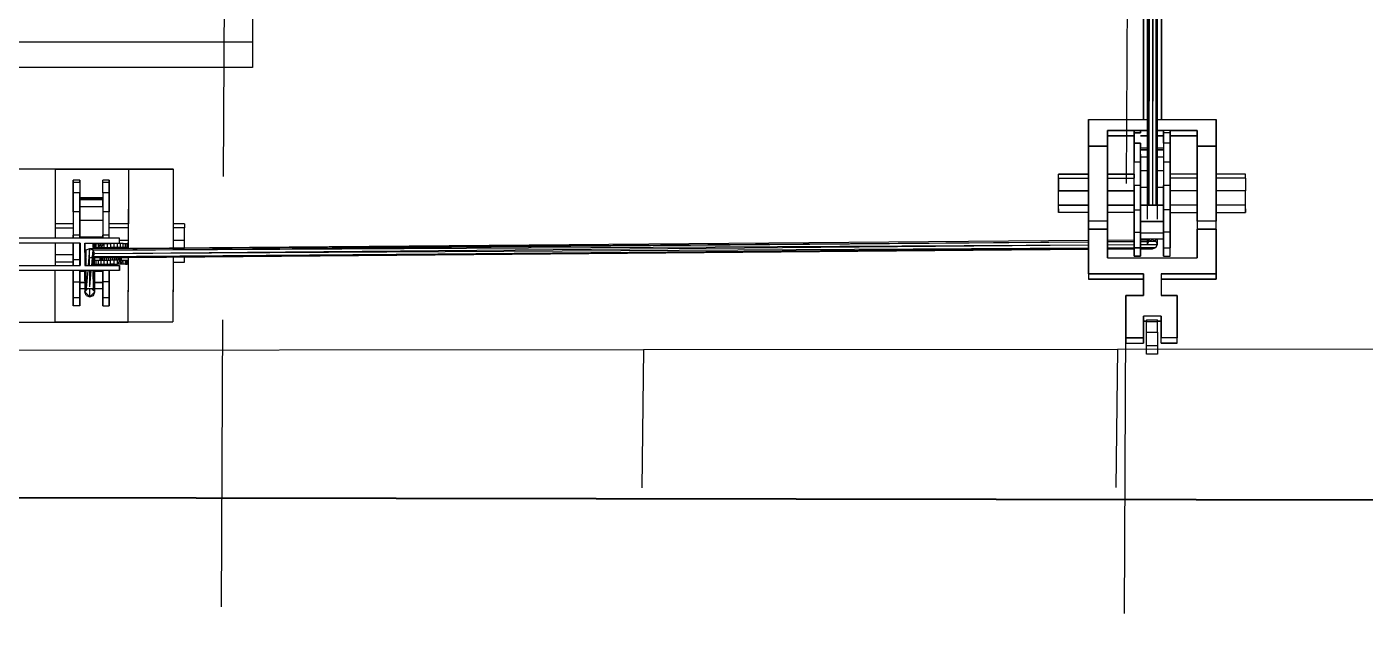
# Model space of a CAD drawing. Header units: millimetres. Extents: x -4997 to -4876, y -8737 to -8661.
# Drawn here: x -4954.626 to -4951.661, y -8708.992 to -8707.651 of the extents above; entities that cross this region are included whole.
import ezdxf

# ---------------------------------------------------------------- set-up
doc = ezdxf.new("R2010")
doc.units = ezdxf.units.MM
doc.header["$LTSCALE"] = 0.1
doc.linetypes.add('HIDDEN', pattern=[9.525, 6.35, -3.175])
for name, color, linetype in [('cobertura nova', 4, 'Continuous'), ('imagem', 7, 'Continuous'), ('layout cobertura', 251, 'Continuous'), ('visto', 9, 'Continuous')]:
    doc.layers.add(name, color=color, linetype=linetype)
doc.layers.add('coberturas', color=7, linetype='Continuous', lineweight=40)
picture_1 = doc.add_image_def('image1.jpg', size_in_pixel=(1920, 1080))

msp = doc.modelspace()

# ---------------------------------------------------------------- linework, layer by layer
at = {"layer": 'cobertura nova'}
for p, q in [((-4952.1526, -8707.8562), (-4952.1526, -8705.2878)), ((-4952.1525, -8705.2878), (-4952.1525, -8707.8562)), ((-4952.1442, -8705.2878), (-4952.1442, -8708.0773)), ((-4952.1418, -8705.2878), (-4952.1442, -8708.0773)), ((-4952.1409, -8708.0464), (-4952.1409, -8705.2878)), ((-4952.1353, -8705.2878), (-4952.1408, -8708.0464)), ((-4952.1329, -8705.2878), (-4952.1329, -8708.0464)), ((-4952.1273, -8705.2878), (-4952.1329, -8708.0464)), ((-4952.125, -8705.2878), (-4952.125, -8708.0464)), ((-4952.1226, -8705.2878), (-4952.125, -8708.0464)), ((-4952.1217, -8708.0773), (-4952.1217, -8705.2878)), ((-4952.113, -8705.2878), (-4952.1131, -8707.8562)), ((-4952.113, -8705.2878), (-4952.113, -8707.8562)), ((-4952.113, -8707.8562), (-4952.113, -8705.2878)), ((-4954.1262, -8707.6116), (-4954.1262, -8707.6841)), ((-4958.0462, -8707.6841), (-4954.2062, -8707.6841)), ((-4954.2062, -8707.6841), (-4954.1262, -8707.6841)), ((-4954.1262, -8707.6841), (-4954.1262, -8707.7411)), ((-4954.2062, -8707.7411), (-4958.0462, -8707.741)), ((-4954.1262, -8707.7411), (-4954.2062, -8707.7411)), ((-4952.2743, -8707.8809), (-4952.2743, -8707.8562)), ((-4952.2743, -8707.8562), (-4952.2324, -8707.8562)), ((-4952.2743, -8707.8567), (-4952.2743, -8707.8809)), ((-4952.2743, -8707.8927), (-4952.2743, -8707.8569)), ((-4952.2743, -8707.8569), (-4952.2743, -8707.8809)), ((-4952.2324, -8707.8562), (-4952.1526, -8707.8562)), ((-4952.1526, -8707.8562), (-4952.1442, -8707.8562)), ((-4952.1217, -8707.8562), (-4952.1131, -8707.8562)), ((-4952.1131, -8707.8562), (-4952.0333, -8707.8562)), ((-4952.0333, -8707.8562), (-4951.9914, -8707.8562)), ((-4951.9914, -8707.8562), (-4951.9914, -8707.8809)), ((-4951.9914, -8707.8927), (-4951.9914, -8707.8567)), ((-4952.2743, -8707.9331), (-4952.2743, -8707.8809)), ((-4952.2743, -8707.8809), (-4952.2743, -8707.9331)), ((-4952.2743, -8707.9448), (-4952.2743, -8707.8927)), ((-4952.2324, -8707.8809), (-4952.2324, -8707.9151)), ((-4952.1735, -8707.8809), (-4952.2324, -8707.8809)), ((-4952.2324, -8707.9151), (-4952.2324, -8707.8809)), ((-4952.2324, -8707.8927), (-4952.2324, -8707.8809)), ((-4952.2324, -8707.8809), (-4952.1735, -8707.8809)), ((-4952.2324, -8707.8927), (-4952.1735, -8707.8927)), ((-4952.1735, -8707.8927), (-4952.2324, -8707.8927)), ((-4952.1735, -8707.8994), (-4952.1735, -8707.8808)), ((-4952.1735, -8707.8808), (-4952.1735, -8707.886)), ((-4952.159, -8707.8808), (-4952.1735, -8707.8808)), ((-4952.1735, -8707.886), (-4952.1735, -8707.8808)), ((-4952.1735, -8707.8808), (-4952.159, -8707.8808)), ((-4952.1735, -8707.886), (-4952.1735, -8707.909)), ((-4952.159, -8707.886), (-4952.1735, -8707.886)), ((-4952.1735, -8707.909), (-4952.1735, -8707.886)), ((-4952.1735, -8707.886), (-4952.159, -8707.886)), ((-4952.1735, -8707.8994), (-4952.1735, -8707.9342)), ((-4952.1735, -8707.9342), (-4952.1735, -8707.8994)), ((-4952.159, -8707.886), (-4952.159, -8707.8808)), ((-4952.159, -8707.8808), (-4952.159, -8707.886)), ((-4952.1526, -8707.8809), (-4952.159, -8707.8809)), ((-4952.159, -8707.8809), (-4952.1526, -8707.8809)), ((-4952.159, -8707.886), (-4952.159, -8707.886)), ((-4952.159, -8707.886), (-4952.159, -8707.886)), ((-4952.159, -8707.8927), (-4952.1526, -8707.8927)), ((-4952.1526, -8707.8927), (-4952.159, -8707.8927)), ((-4952.1442, -8707.8809), (-4952.1526, -8707.8809)), ((-4952.1526, -8707.8809), (-4952.1442, -8707.8809)), ((-4952.1526, -8707.8927), (-4952.1442, -8707.8927)), ((-4952.1442, -8707.8927), (-4952.1526, -8707.8927)), ((-4952.1131, -8707.8809), (-4952.1217, -8707.8809)), ((-4952.1217, -8707.8809), (-4952.1131, -8707.8809)), ((-4952.1217, -8707.8927), (-4952.1131, -8707.8927)), ((-4952.1131, -8707.8927), (-4952.1217, -8707.8927)), ((-4952.1079, -8707.8809), (-4952.1131, -8707.8809)), ((-4952.1131, -8707.8809), (-4952.1079, -8707.8809)), ((-4952.1131, -8707.8927), (-4952.1079, -8707.8927)), ((-4952.1079, -8707.8927), (-4952.1131, -8707.8927)), ((-4952.1079, -8707.8808), (-4952.1079, -8707.886)), ((-4952.0935, -8707.8808), (-4952.1079, -8707.8808)), ((-4952.1079, -8707.886), (-4952.1079, -8707.8808)), ((-4952.1079, -8707.886), (-4952.1079, -8707.909)), ((-4952.0935, -8707.886), (-4952.1079, -8707.886)), ((-4952.1079, -8707.909), (-4952.1079, -8707.886)), ((-4952.1079, -8707.8994), (-4952.1079, -8707.933)), ((-4952.0935, -8707.8808), (-4952.0935, -8707.886)), ((-4952.0935, -8707.886), (-4952.0935, -8707.8808)), ((-4952.0333, -8707.8809), (-4952.0935, -8707.8809)), ((-4952.0935, -8707.8809), (-4952.0333, -8707.8809)), ((-4952.0935, -8707.886), (-4952.0935, -8707.909)), ((-4952.0935, -8707.909), (-4952.0935, -8707.886)), ((-4952.0935, -8707.8927), (-4952.0333, -8707.8927)), ((-4952.0333, -8707.8927), (-4952.0935, -8707.8927)), ((-4952.0333, -8707.9151), (-4952.0333, -8707.8809)), ((-4952.0333, -8707.8927), (-4952.0333, -8707.8809)), ((-4952.0333, -8707.8809), (-4952.0333, -8707.9331)), ((-4952.0333, -8707.9448), (-4952.0333, -8707.8927)), ((-4951.9914, -8707.8809), (-4951.9914, -8707.9151)), ((-4951.9914, -8707.9151), (-4951.9914, -8707.8809)), ((-4952.2324, -8707.9151), (-4952.2743, -8707.9151)), ((-4952.2743, -8707.9151), (-4952.2743, -8707.9331)), ((-4952.2743, -8707.9331), (-4952.2743, -8707.9151)), ((-4952.2743, -8707.9151), (-4952.2743, -8707.9595)), ((-4952.2743, -8707.9595), (-4952.2743, -8707.9151)), ((-4952.2743, -8707.9151), (-4952.2324, -8707.9151)), ((-4952.2324, -8707.9151), (-4952.2324, -8707.9151)), ((-4952.2324, -8707.9151), (-4952.2324, -8707.9595)), ((-4952.2324, -8707.9595), (-4952.2324, -8707.9151)), ((-4952.1735, -8707.909), (-4952.1735, -8707.951)), ((-4952.1735, -8707.951), (-4952.1735, -8707.909)), ((-4952.1735, -8707.909), (-4952.159, -8707.909)), ((-4952.159, -8707.909), (-4952.1735, -8707.909)), ((-4952.159, -8707.909), (-4952.159, -8707.9195)), ((-4952.159, -8707.951), (-4952.159, -8707.909)), ((-4952.1442, -8707.9195), (-4952.159, -8707.9195)), ((-4952.159, -8707.9233), (-4952.159, -8707.9195)), ((-4952.1442, -8707.9233), (-4952.159, -8707.9233)), ((-4952.159, -8707.9399), (-4952.159, -8707.9233)), ((-4952.159, -8707.9233), (-4952.1442, -8707.9233)), ((-4952.1079, -8707.9195), (-4952.1217, -8707.9195)), ((-4952.1079, -8707.9233), (-4952.1217, -8707.9233)), ((-4952.1217, -8707.9233), (-4952.1079, -8707.9233)), ((-4952.1079, -8707.909), (-4952.1079, -8707.951)), ((-4952.0935, -8707.909), (-4952.1079, -8707.909)), ((-4952.1079, -8707.9195), (-4952.1079, -8707.9233)), ((-4952.1079, -8707.9233), (-4952.1079, -8707.9399)), ((-4952.0935, -8707.909), (-4952.0935, -8707.951)), ((-4952.0935, -8707.9342), (-4952.0935, -8707.909)), ((-4952.0935, -8707.951), (-4952.0935, -8707.909)), ((-4952.0333, -8707.9331), (-4952.0333, -8707.9151)), ((-4952.0333, -8707.9151), (-4952.0333, -8707.9595)), ((-4952.0333, -8707.9595), (-4952.0333, -8707.9151)), ((-4952.0333, -8707.9151), (-4951.9914, -8707.9151)), ((-4951.9914, -8707.9151), (-4952.0333, -8707.9151)), ((-4952.0333, -8707.9151), (-4952.0333, -8707.9151)), ((-4951.9914, -8707.9151), (-4951.9914, -8707.9595)), ((-4951.9914, -8707.9595), (-4951.9914, -8707.9151)), ((-4951.9914, -8707.9151), (-4951.9914, -8707.9151)), ((-4952.2743, -8707.9331), (-4952.2743, -8707.9448)), ((-4952.2743, -8707.9331), (-4952.2743, -8707.9331)), ((-4952.2743, -8707.9448), (-4952.2743, -8707.9448)), ((-4952.2743, -8707.9448), (-4952.2743, -8707.9595)), ((-4952.2743, -8707.9616), (-4952.2743, -8707.9448)), ((-4952.2743, -8707.9595), (-4952.2743, -8708.0814)), ((-4952.2743, -8708.0814), (-4952.2743, -8707.9595)), ((-4952.2324, -8707.9595), (-4952.2324, -8708.0814)), ((-4952.2324, -8708.0814), (-4952.2324, -8707.9595)), ((-4952.1735, -8707.9342), (-4952.1735, -8707.9342)), ((-4952.1735, -8707.9342), (-4952.1735, -8707.951)), ((-4952.1735, -8707.951), (-4952.1735, -8707.9342)), ((-4952.1735, -8708.0023), (-4952.1735, -8707.951)), ((-4952.1735, -8707.951), (-4952.1735, -8707.951)), ((-4952.159, -8707.951), (-4952.1735, -8707.951)), ((-4952.159, -8707.933), (-4952.159, -8707.958)), ((-4952.159, -8707.9342), (-4952.159, -8707.9342)), ((-4952.159, -8707.9399), (-4952.159, -8707.9702)), ((-4952.1442, -8707.9399), (-4952.159, -8707.9399)), ((-4952.159, -8707.9702), (-4952.159, -8707.9399)), ((-4952.159, -8708.0023), (-4952.159, -8707.951)), ((-4952.159, -8707.951), (-4952.159, -8708.0023)), ((-4952.159, -8707.958), (-4952.159, -8707.958)), ((-4952.1079, -8707.9399), (-4952.1217, -8707.9399)), ((-4952.1079, -8707.9342), (-4952.1079, -8707.9342)), ((-4952.1079, -8707.9399), (-4952.1079, -8707.951)), ((-4952.1079, -8707.951), (-4952.1079, -8708.0023)), ((-4952.0935, -8707.951), (-4952.1079, -8707.951)), ((-4952.0935, -8707.9342), (-4952.0935, -8707.9342)), ((-4952.0935, -8707.9835), (-4952.0935, -8707.9342)), ((-4952.0935, -8707.951), (-4952.0935, -8708.0023)), ((-4952.0935, -8708.0023), (-4952.0935, -8707.951)), ((-4952.0333, -8707.9616), (-4952.0333, -8707.9448)), ((-4952.0333, -8707.9448), (-4952.0333, -8707.9595)), ((-4952.0333, -8707.9595), (-4952.0333, -8708.0814)), ((-4952.0333, -8708.0814), (-4952.0333, -8707.9595)), ((-4951.9914, -8707.9595), (-4951.9914, -8708.0814)), ((-4951.9914, -8708.0814), (-4951.9914, -8707.9595)), ((-4954.5621, -8707.9664), (-4954.6608, -8707.9666)), ((-4954.5626, -8708.1194), (-4954.5621, -8707.9664)), ((-4954.5621, -8707.9664), (-4954.4, -8707.9661)), ((-4954.4, -8707.9661), (-4954.5621, -8707.9664)), ((-4954.5621, -8707.9664), (-4954.4, -8707.9662)), ((-4954.4006, -8708.1422), (-4954.4, -8707.9662)), ((-4954.4004, -8708.0876), (-4954.4, -8707.9662)), ((-4954.4, -8707.9661), (-4954.3016, -8707.9659)), ((-4954.3016, -8707.9659), (-4954.4, -8707.9661)), ((-4954.4, -8707.9662), (-4954.3016, -8707.966)), ((-4954.3016, -8707.966), (-4954.3021, -8708.1414)), ((-4954.3016, -8707.966), (-4954.3019, -8708.0876)), ((-4952.2743, -8707.9777), (-4952.3405, -8707.9777)), ((-4952.3405, -8707.9863), (-4952.3405, -8707.9777)), ((-4952.3405, -8707.9777), (-4952.2743, -8707.9777)), ((-4952.3405, -8707.9863), (-4952.2743, -8707.9863)), ((-4952.3405, -8708.0146), (-4952.3405, -8707.9863)), ((-4952.3405, -8707.9863), (-4952.3405, -8708.0146)), ((-4952.2743, -8707.9777), (-4952.2743, -8707.9616)), ((-4952.2324, -8707.9777), (-4952.2324, -8707.9616)), ((-4952.1735, -8707.9777), (-4952.2324, -8707.9777)), ((-4952.2324, -8707.9777), (-4952.1735, -8707.9777)), ((-4952.2324, -8707.9863), (-4952.1735, -8707.9863)), ((-4952.1735, -8707.9863), (-4952.1735, -8707.9777)), ((-4952.1735, -8707.9777), (-4952.1735, -8707.9863)), ((-4952.159, -8707.9702), (-4952.159, -8708.0072)), ((-4952.1442, -8707.9702), (-4952.159, -8707.9702)), ((-4952.1079, -8707.9702), (-4952.1217, -8707.9702)), ((-4952.0333, -8707.9777), (-4952.0935, -8707.9777)), ((-4952.0935, -8707.9863), (-4952.0935, -8707.9777)), ((-4952.0333, -8707.9863), (-4952.0935, -8707.9863)), ((-4952.0935, -8708.0146), (-4952.0935, -8707.9863)), ((-4952.0333, -8707.9777), (-4952.0333, -8707.9616)), ((-4952.0333, -8707.9616), (-4952.0333, -8707.9777)), ((-4951.9914, -8707.9622), (-4951.9914, -8707.9616)), ((-4951.9268, -8707.9777), (-4951.9914, -8707.9777)), ((-4951.9268, -8707.9863), (-4951.9914, -8707.9863)), ((-4951.9268, -8707.9863), (-4951.9268, -8707.9777)), ((-4951.9268, -8707.9863), (-4951.9268, -8708.0146)), ((-4954.5233, -8708.0094), (-4954.5233, -8707.9908)), ((-4954.5233, -8707.9908), (-4954.5233, -8707.9959)), ((-4954.5089, -8707.9908), (-4954.5233, -8707.9908)), ((-4954.5233, -8707.9959), (-4954.5233, -8707.9908)), ((-4954.5233, -8707.9959), (-4954.5233, -8708.019)), ((-4954.5089, -8707.9959), (-4954.5233, -8707.9959)), ((-4954.5233, -8708.019), (-4954.5233, -8707.9959)), ((-4954.5233, -8708.0441), (-4954.5233, -8708.0094)), ((-4954.5233, -8708.0094), (-4954.5233, -8708.0441)), ((-4954.5233, -8708.019), (-4954.5233, -8708.061)), ((-4954.5089, -8708.019), (-4954.5233, -8708.019)), ((-4954.5233, -8708.061), (-4954.5233, -8708.019)), ((-4954.5089, -8707.9959), (-4954.5089, -8707.9908)), ((-4954.5089, -8707.9908), (-4954.5089, -8707.9959)), ((-4954.5089, -8707.9959), (-4954.5089, -8708.019)), ((-4954.5089, -8708.019), (-4954.5089, -8708.0295)), ((-4954.5089, -8708.061), (-4954.5089, -8708.019)), ((-4954.5089, -8708.019), (-4954.5089, -8708.061)), ((-4954.4433, -8707.9908), (-4954.4578, -8707.9908)), ((-4954.4578, -8707.9959), (-4954.4578, -8707.9908)), ((-4954.4433, -8707.9959), (-4954.4578, -8707.9959)), ((-4954.4578, -8708.019), (-4954.4578, -8707.9959)), ((-4954.4433, -8708.019), (-4954.4578, -8708.019)), ((-4954.4578, -8708.019), (-4954.4578, -8708.061)), ((-4954.4433, -8707.9959), (-4954.4433, -8707.9908)), ((-4954.4433, -8707.9908), (-4954.4433, -8707.9959)), ((-4954.4433, -8708.019), (-4954.4433, -8707.9959)), ((-4954.4433, -8707.9959), (-4954.4433, -8708.019)), ((-4954.4433, -8708.061), (-4954.4433, -8708.019)), ((-4954.4433, -8708.019), (-4954.4433, -8708.061)), ((-4952.2743, -8708.0146), (-4952.3405, -8708.0146)), ((-4952.3405, -8708.0462), (-4952.3405, -8708.0146)), ((-4952.3405, -8708.0146), (-4952.2743, -8708.0146)), ((-4952.1735, -8708.0146), (-4952.2324, -8708.0146)), ((-4952.2324, -8708.0146), (-4952.1735, -8708.0146)), ((-4952.1735, -8708.0565), (-4952.1735, -8708.0023)), ((-4952.159, -8708.0023), (-4952.1735, -8708.0023)), ((-4952.1735, -8708.0023), (-4952.1735, -8708.0023)), ((-4952.1735, -8708.0023), (-4952.1735, -8708.0565)), ((-4952.159, -8708.0565), (-4952.159, -8708.0023)), ((-4952.159, -8708.0023), (-4952.159, -8708.0565)), ((-4952.159, -8708.0072), (-4952.159, -8708.0464)), ((-4952.1442, -8708.0072), (-4952.159, -8708.0072)), ((-4952.1079, -8708.0072), (-4952.1217, -8708.0072)), ((-4952.1079, -8708.0023), (-4952.1079, -8708.0565)), ((-4952.0935, -8708.0023), (-4952.1079, -8708.0023)), ((-4952.1079, -8708.0565), (-4952.1079, -8708.0023)), ((-4952.0935, -8708.0146), (-4952.0935, -8708.0023)), ((-4952.0935, -8708.0565), (-4952.0935, -8708.0023)), ((-4952.0935, -8708.0023), (-4952.0935, -8708.0565)), ((-4952.0333, -8708.0146), (-4952.0935, -8708.0146)), ((-4952.0935, -8708.0462), (-4952.0935, -8708.0146)), ((-4951.9268, -8708.0146), (-4951.9914, -8708.0146)), ((-4951.9268, -8708.0462), (-4951.9268, -8708.0146)), ((-4954.5233, -8708.061), (-4954.5233, -8708.0441)), ((-4954.5233, -8708.0441), (-4954.5233, -8708.0441)), ((-4954.5233, -8708.0441), (-4954.5233, -8708.061)), ((-4954.5089, -8708.0295), (-4954.5089, -8708.0332)), ((-4954.4578, -8708.0295), (-4954.5089, -8708.0295)), ((-4954.5089, -8708.0295), (-4954.5089, -8708.0344)), ((-4954.5089, -8708.0332), (-4954.5089, -8708.0295)), ((-4954.5089, -8708.0295), (-4954.4578, -8708.0295)), ((-4954.5089, -8708.0425), (-4954.5089, -8708.0332)), ((-4954.5089, -8708.0332), (-4954.4578, -8708.0332)), ((-4954.4578, -8708.0332), (-4954.5089, -8708.0332)), ((-4954.4578, -8708.0332), (-4954.4578, -8708.0295)), ((-4954.4578, -8708.0499), (-4954.4578, -8708.0332)), ((-4952.3405, -8708.0624), (-4952.3405, -8708.0462)), ((-4952.3405, -8708.0462), (-4952.2743, -8708.0462)), ((-4952.2743, -8708.0462), (-4952.3405, -8708.0462)), ((-4952.2324, -8708.0462), (-4952.1735, -8708.0462)), ((-4952.1735, -8708.0462), (-4952.2324, -8708.0462)), ((-4952.159, -8708.0464), (-4952.159, -8708.082)), ((-4952.159, -8708.0464), (-4952.159, -8708.0464)), ((-4952.159, -8708.0464), (-4952.1442, -8708.0464)), ((-4952.1442, -8708.0464), (-4952.159, -8708.0464)), ((-4952.1442, -8708.0464), (-4952.1079, -8708.0464)), ((-4952.1079, -8708.0464), (-4952.1442, -8708.0464)), ((-4952.0935, -8708.0378), (-4952.0935, -8708.0378)), ((-4952.0333, -8708.0462), (-4952.0935, -8708.0462)), ((-4952.0935, -8708.0624), (-4952.0935, -8708.0462)), ((-4952.0935, -8708.089), (-4952.0935, -8708.0462)), ((-4951.9268, -8708.0462), (-4951.9914, -8708.0462)), ((-4951.9268, -8708.0624), (-4951.9268, -8708.0462)), ((-4954.5233, -8708.061), (-4954.5233, -8708.1122)), ((-4954.5233, -8708.061), (-4954.5233, -8708.061)), ((-4954.5089, -8708.061), (-4954.5233, -8708.061)), ((-4954.4578, -8708.0499), (-4954.5089, -8708.0499)), ((-4954.5089, -8708.061), (-4954.5089, -8708.1122)), ((-4954.5089, -8708.1122), (-4954.5089, -8708.061)), ((-4954.4578, -8708.061), (-4954.4578, -8708.1122)), ((-4954.4433, -8708.061), (-4954.4578, -8708.061)), ((-4954.4433, -8708.1122), (-4954.4433, -8708.061)), ((-4952.3405, -8708.0538), (-4952.3405, -8708.0624)), ((-4952.2743, -8708.0624), (-4952.3405, -8708.0624)), ((-4952.2743, -8708.128), (-4952.2743, -8708.0624)), ((-4952.1735, -8708.0624), (-4952.2324, -8708.0624)), ((-4952.2324, -8708.0993), (-4952.2324, -8708.0624)), ((-4952.1735, -8708.1059), (-4952.1735, -8708.0565)), ((-4952.1735, -8708.0565), (-4952.159, -8708.0565)), ((-4952.1735, -8708.0565), (-4952.1735, -8708.1059)), ((-4952.159, -8708.1059), (-4952.159, -8708.0565)), ((-4952.159, -8708.0565), (-4952.159, -8708.1059)), ((-4952.1079, -8708.0565), (-4952.1079, -8708.1059)), ((-4952.0935, -8708.0565), (-4952.1079, -8708.0565)), ((-4952.1079, -8708.1059), (-4952.1079, -8708.0565)), ((-4952.0935, -8708.1059), (-4952.0935, -8708.0565)), ((-4952.0935, -8708.0565), (-4952.0935, -8708.1059)), ((-4952.0935, -8708.0624), (-4952.0333, -8708.0624)), ((-4952.0333, -8708.0814), (-4952.0333, -8708.0624)), ((-4952.0333, -8708.0624), (-4952.0333, -8708.1111)), ((-4951.9914, -8708.0624), (-4951.9268, -8708.0624)), ((-4951.9268, -8708.0538), (-4951.9268, -8708.0624)), ((-4954.5233, -8708.0876), (-4954.5625, -8708.0876)), ((-4954.5625, -8708.0962), (-4954.5233, -8708.0962)), ((-4954.4578, -8708.0802), (-4954.5089, -8708.0802)), ((-4954.4004, -8708.0876), (-4954.4433, -8708.0876)), ((-4954.4433, -8708.0962), (-4954.4433, -8708.0876)), ((-4954.4005, -8708.0962), (-4954.4433, -8708.0962)), ((-4954.2767, -8708.0962), (-4954.302, -8708.0962)), ((-4954.2767, -8708.0876), (-4954.3019, -8708.0876)), ((-4954.2767, -8708.0876), (-4954.2767, -8708.0962)), ((-4954.2767, -8708.1246), (-4954.2767, -8708.0962)), ((-4952.2743, -8708.0814), (-4952.2743, -8708.0994)), ((-4952.2324, -8708.0814), (-4952.2743, -8708.0814)), ((-4952.2743, -8708.0993), (-4952.2743, -8708.0814)), ((-4952.2743, -8708.1628), (-4952.2743, -8708.0993)), ((-4952.2743, -8708.0993), (-4952.2324, -8708.0993)), ((-4952.2743, -8708.0994), (-4952.2743, -8708.1629)), ((-4952.2324, -8708.0994), (-4952.2743, -8708.0994)), ((-4952.2324, -8708.0814), (-4952.2324, -8708.0993)), ((-4952.2324, -8708.0993), (-4952.2324, -8708.1628)), ((-4952.2324, -8708.1629), (-4952.2324, -8708.0994)), ((-4952.2324, -8708.0994), (-4952.2324, -8708.1111)), ((-4952.1735, -8708.1406), (-4952.1735, -8708.1059)), ((-4952.1735, -8708.1059), (-4952.159, -8708.1059)), ((-4952.1735, -8708.1059), (-4952.1735, -8708.1406)), ((-4952.159, -8708.082), (-4952.159, -8708.1071)), ((-4952.159, -8708.082), (-4952.159, -8708.082)), ((-4952.159, -8708.082), (-4952.1079, -8708.082)), ((-4952.1079, -8708.082), (-4952.159, -8708.082)), ((-4952.159, -8708.1406), (-4952.159, -8708.1059)), ((-4952.159, -8708.1059), (-4952.159, -8708.1406)), ((-4952.159, -8708.1071), (-4952.1079, -8708.1071)), ((-4952.159, -8708.1071), (-4952.159, -8708.1205)), ((-4952.1442, -8708.082), (-4952.1442, -8708.082)), ((-4952.1415, -8708.082), (-4952.1415, -8708.082)), ((-4952.1409, -8708.082), (-4952.1409, -8708.082)), ((-4952.1348, -8708.082), (-4952.1348, -8708.082)), ((-4952.1329, -8708.082), (-4952.1329, -8708.082)), ((-4952.1267, -8708.082), (-4952.1267, -8708.082)), ((-4952.125, -8708.082), (-4952.125, -8708.082)), ((-4952.122, -8708.082), (-4952.122, -8708.082)), ((-4952.1217, -8708.082), (-4952.1217, -8708.082)), ((-4952.1079, -8708.082), (-4952.1079, -8708.082)), ((-4952.1079, -8708.1059), (-4952.1079, -8708.1406)), ((-4952.0935, -8708.1059), (-4952.1079, -8708.1059)), ((-4952.1079, -8708.1406), (-4952.1079, -8708.1059)), ((-4952.0935, -8708.1406), (-4952.0935, -8708.1059)), ((-4952.0935, -8708.1059), (-4952.0935, -8708.1406)), ((-4952.0333, -8708.0814), (-4952.0333, -8708.0993)), ((-4951.9914, -8708.0814), (-4952.0333, -8708.0814)), ((-4952.0333, -8708.1628), (-4952.0333, -8708.0993)), ((-4952.0333, -8708.0993), (-4951.9914, -8708.0993)), ((-4952.0333, -8708.0994), (-4952.0333, -8708.1629)), ((-4951.9914, -8708.0994), (-4952.0333, -8708.0994)), ((-4951.9914, -8708.0993), (-4951.9914, -8708.0814)), ((-4951.9914, -8708.0993), (-4951.9914, -8708.1628)), ((-4951.9914, -8708.1629), (-4951.9914, -8708.0994)), ((-4954.5076, -8708.1194), (-4954.8318, -8708.1194)), ((-4954.5076, -8708.1302), (-4954.8318, -8708.1302)), ((-4954.5628, -8708.1797), (-4954.5626, -8708.1302)), ((-4954.5233, -8708.1122), (-4954.5233, -8708.1122)), ((-4954.5233, -8708.1122), (-4954.5233, -8708.1194)), ((-4954.5089, -8708.1122), (-4954.5233, -8708.1122)), ((-4954.5233, -8708.1194), (-4954.5233, -8708.1122)), ((-4954.5233, -8708.1302), (-4954.5233, -8708.1665)), ((-4954.5233, -8708.1561), (-4954.5233, -8708.1302)), ((-4954.5233, -8708.1665), (-4954.5233, -8708.1302)), ((-4954.5089, -8708.1194), (-4954.5089, -8708.1122)), ((-4954.5089, -8708.1122), (-4954.5089, -8708.1194)), ((-4954.4578, -8708.1172), (-4954.5089, -8708.1172)), ((-4954.5089, -8708.1194), (-4954.5089, -8708.1172)), ((-4954.5089, -8708.1563), (-4954.5089, -8708.1302)), ((-4954.5089, -8708.1665), (-4954.5089, -8708.1302)), ((-4954.5089, -8708.1302), (-4954.5089, -8708.1665)), ((-4954.4973, -8708.1194), (-4954.5076, -8708.1194)), ((-4954.5076, -8708.1302), (-4954.5076, -8708.1797)), ((-4954.5076, -8708.1797), (-4954.5076, -8708.1302)), ((-4954.5076, -8708.1302), (-4954.5076, -8708.1797)), ((-4954.5076, -8708.1797), (-4954.5076, -8708.1302)), ((-4954.4207, -8708.1194), (-4954.4973, -8708.1194)), ((-4954.4207, -8708.1194), (-4954.4973, -8708.1194)), ((-4954.4973, -8708.151), (-4954.4973, -8708.1302)), ((-4954.4973, -8708.1302), (-4954.4207, -8708.1302)), ((-4954.4973, -8708.1302), (-4954.4973, -8708.1797)), ((-4952.2743, -8708.1244), (-4954.487, -8708.143)), ((-4954.487, -8708.143), (-4952.2743, -8708.1271)), ((-4954.4798, -8708.131), (-4954.4791, -8708.131)), ((-4954.4798, -8708.131), (-4954.4798, -8708.14)), ((-4954.4768, -8708.131), (-4954.4791, -8708.14)), ((-4954.4791, -8708.131), (-4954.4791, -8708.14)), ((-4954.4791, -8708.131), (-4954.4768, -8708.131)), ((-4954.479, -8708.1459), (-4952.2743, -8708.1273)), ((-4954.479, -8708.1459), (-4952.2743, -8708.1338)), ((-4954.4768, -8708.131), (-4954.4768, -8708.14)), ((-4954.4732, -8708.131), (-4954.4768, -8708.14)), ((-4954.4732, -8708.131), (-4954.4768, -8708.131)), ((-4954.4758, -8708.153), (-4952.2743, -8708.1342)), ((-4954.4732, -8708.131), (-4954.4732, -8708.14)), ((-4954.4732, -8708.131), (-4954.4683, -8708.131)), ((-4954.4623, -8708.131), (-4954.4683, -8708.14)), ((-4954.4683, -8708.131), (-4954.4683, -8708.14)), ((-4954.4683, -8708.131), (-4954.4623, -8708.131)), ((-4954.4623, -8708.131), (-4954.4623, -8708.14)), ((-4954.4555, -8708.131), (-4954.4623, -8708.14)), ((-4954.4623, -8708.131), (-4954.4555, -8708.131)), ((-4954.4578, -8708.1122), (-4954.4578, -8708.1194)), ((-4954.4433, -8708.1122), (-4954.4578, -8708.1122)), ((-4954.4578, -8708.1194), (-4954.4578, -8708.1122)), ((-4954.4578, -8708.1172), (-4954.4578, -8708.1194)), ((-4954.4578, -8708.1302), (-4954.4578, -8708.131)), ((-4954.4578, -8708.131), (-4954.4578, -8708.1302)), ((-4954.4578, -8708.1302), (-4954.4578, -8708.131)), ((-4954.4555, -8708.131), (-4954.4555, -8708.14)), ((-4954.4555, -8708.131), (-4954.4481, -8708.131)), ((-4954.4481, -8708.131), (-4954.4404, -8708.131)), ((-4954.4481, -8708.131), (-4954.4481, -8708.14)), ((-4954.4433, -8708.1194), (-4954.4433, -8708.1122)), ((-4954.4433, -8708.131), (-4954.4433, -8708.1302)), ((-4954.4327, -8708.131), (-4954.4404, -8708.131)), ((-4954.4404, -8708.131), (-4954.4404, -8708.14)), ((-4954.4253, -8708.131), (-4954.4327, -8708.131)), ((-4954.4327, -8708.14), (-4954.4327, -8708.131)), ((-4954.4185, -8708.131), (-4954.4253, -8708.131)), ((-4954.4253, -8708.14), (-4954.4253, -8708.131)), ((-4954.4207, -8708.1302), (-4954.4207, -8708.1194)), ((-4954.4207, -8708.1302), (-4954.4207, -8708.1194)), ((-4954.4006, -8708.1246), (-4954.4207, -8708.1246)), ((-4954.4125, -8708.131), (-4954.4185, -8708.131)), ((-4954.4185, -8708.14), (-4954.4185, -8708.131)), ((-4954.4125, -8708.131), (-4954.4076, -8708.131)), ((-4954.4125, -8708.14), (-4954.4125, -8708.131)), ((-4954.4076, -8708.131), (-4954.404, -8708.131)), ((-4954.4076, -8708.14), (-4954.4076, -8708.131)), ((-4954.4017, -8708.131), (-4954.404, -8708.131)), ((-4954.404, -8708.14), (-4954.404, -8708.131)), ((-4954.401, -8708.131), (-4954.4017, -8708.131)), ((-4954.4017, -8708.14), (-4954.4017, -8708.131)), ((-4954.401, -8708.14), (-4954.401, -8708.131)), ((-4954.2767, -8708.1246), (-4954.302, -8708.1246)), ((-4954.2767, -8708.1412), (-4954.2767, -8708.1246)), ((-4952.2743, -8708.1628), (-4952.2743, -8708.1112)), ((-4952.2743, -8708.1112), (-4952.2743, -8708.128)), ((-4952.2324, -8708.1628), (-4952.2324, -8708.1111)), ((-4952.2324, -8708.1112), (-4952.2324, -8708.1628)), ((-4952.2324, -8708.1113), (-4952.2324, -8708.124)), ((-4952.1735, -8708.1235), (-4952.2324, -8708.124)), ((-4952.2324, -8708.1268), (-4952.1735, -8708.1264)), ((-4952.2324, -8708.1269), (-4952.1735, -8708.1265)), ((-4952.2324, -8708.1335), (-4952.1735, -8708.1332)), ((-4952.2324, -8708.1339), (-4952.1735, -8708.1334)), ((-4952.159, -8708.1205), (-4952.1079, -8708.1205)), ((-4952.159, -8708.1205), (-4952.159, -8708.1234)), ((-4952.1442, -8708.1233), (-4952.159, -8708.1234)), ((-4952.159, -8708.1263), (-4952.1442, -8708.1262)), ((-4952.159, -8708.1263), (-4952.1442, -8708.1262)), ((-4952.159, -8708.1332), (-4952.1217, -8708.1329)), ((-4952.159, -8708.1331), (-4952.1217, -8708.1329)), ((-4952.1442, -8708.1205), (-4952.1442, -8708.1329)), ((-4952.1435, -8708.1205), (-4952.1442, -8708.1329)), ((-4952.1409, -8708.126), (-4952.1442, -8708.1329)), ((-4952.141, -8708.1262), (-4952.125, -8708.126)), ((-4952.1409, -8708.126), (-4952.1409, -8708.1205)), ((-4952.1401, -8708.1205), (-4952.1409, -8708.126)), ((-4952.1329, -8708.1232), (-4952.1409, -8708.126)), ((-4952.1409, -8708.1262), (-4952.125, -8708.126)), ((-4952.1329, -8708.1205), (-4952.1329, -8708.1232)), ((-4952.1325, -8708.1205), (-4952.1329, -8708.1232)), ((-4952.125, -8708.126), (-4952.1329, -8708.1232)), ((-4952.125, -8708.126), (-4952.1246, -8708.1205)), ((-4952.125, -8708.126), (-4952.125, -8708.1205)), ((-4952.1217, -8708.1329), (-4952.125, -8708.126)), ((-4952.125, -8708.1398), (-4952.1217, -8708.1329)), ((-4952.1217, -8708.1329), (-4952.1217, -8708.1205)), ((-4952.0333, -8708.1111), (-4952.0333, -8708.1111)), ((-4952.0333, -8708.1111), (-4952.0333, -8708.1626)), ((-4952.0333, -8708.1112), (-4952.0333, -8708.1112)), ((-4954.5233, -8708.1561), (-4954.5627, -8708.1561)), ((-4954.5233, -8708.1665), (-4954.5233, -8708.1797)), ((-4954.5233, -8708.1797), (-4954.5233, -8708.1665)), ((-4954.5233, -8708.1665), (-4954.5089, -8708.1665)), ((-4954.5076, -8708.1563), (-4954.5089, -8708.1563)), ((-4954.5089, -8708.1563), (-4954.5076, -8708.1563)), ((-4954.5089, -8708.1797), (-4954.5089, -8708.1665)), ((-4954.5089, -8708.1665), (-4954.5089, -8708.1797)), ((-4954.495, -8708.1459), (-4954.4973, -8708.151)), ((-4954.495, -8708.1459), (-4954.496, -8708.1797)), ((-4954.487, -8708.143), (-4954.495, -8708.1459)), ((-4954.4948, -8708.1797), (-4954.495, -8708.1459)), ((-4954.487, -8708.143), (-4954.4902, -8708.1797)), ((-4954.479, -8708.1459), (-4954.487, -8708.143)), ((-4954.4869, -8708.1629), (-4954.487, -8708.143)), ((-4954.487, -8708.163), (-4952.2743, -8708.1438)), ((-4954.487, -8708.163), (-4954.479, -8708.1601)), ((-4954.4868, -8708.1797), (-4954.4869, -8708.163)), ((-4954.4822, -8708.1797), (-4954.4806, -8708.1629)), ((-4954.4804, -8708.1606), (-4954.479, -8708.1459)), ((-4954.4798, -8708.14), (-4954.4791, -8708.14)), ((-4954.4798, -8708.1679), (-4954.4791, -8708.1679)), ((-4954.4798, -8708.1679), (-4954.4798, -8708.177)), ((-4954.4791, -8708.14), (-4954.4768, -8708.14)), ((-4954.4791, -8708.1679), (-4954.4768, -8708.1679)), ((-4954.4791, -8708.1679), (-4954.4791, -8708.177)), ((-4954.479, -8708.1601), (-4952.2743, -8708.1411)), ((-4952.2743, -8708.1437), (-4954.479, -8708.1601)), ((-4954.4758, -8708.153), (-4954.479, -8708.1459)), ((-4954.479, -8708.1599), (-4954.479, -8708.1459)), ((-4954.479, -8708.1601), (-4954.4758, -8708.153)), ((-4954.4789, -8708.1679), (-4954.479, -8708.1629)), ((-4954.4768, -8708.14), (-4954.4732, -8708.14)), ((-4954.4768, -8708.1679), (-4954.4732, -8708.1679)), ((-4954.4768, -8708.1679), (-4954.4768, -8708.177)), ((-4954.4763, -8708.1679), (-4954.4761, -8708.1629)), ((-4954.4758, -8708.153), (-4952.2743, -8708.1406)), ((-4954.4757, -8708.1679), (-4954.4757, -8708.1629)), ((-4954.4732, -8708.14), (-4954.4683, -8708.14)), ((-4954.4732, -8708.1679), (-4954.4683, -8708.1679)), ((-4954.4732, -8708.1679), (-4954.4732, -8708.177)), ((-4954.4683, -8708.14), (-4954.4644, -8708.14)), ((-4954.4683, -8708.1679), (-4954.4644, -8708.1679)), ((-4954.4683, -8708.1679), (-4954.4683, -8708.177)), ((-4954.4644, -8708.14), (-4954.4639, -8708.14)), ((-4954.4644, -8708.14), (-4954.4644, -8708.1428)), ((-4954.4644, -8708.1628), (-4954.4644, -8708.1679)), ((-4954.4644, -8708.1679), (-4954.4639, -8708.1679)), ((-4954.4639, -8708.14), (-4954.4626, -8708.14)), ((-4954.4639, -8708.14), (-4954.4639, -8708.1428)), ((-4954.4639, -8708.1628), (-4954.4639, -8708.1679)), ((-4954.4639, -8708.1679), (-4954.4626, -8708.1679)), ((-4954.4626, -8708.14), (-4954.4603, -8708.14)), ((-4954.4626, -8708.14), (-4954.4626, -8708.1428)), ((-4954.4626, -8708.1628), (-4954.4626, -8708.1679)), ((-4954.4626, -8708.1679), (-4954.4603, -8708.1679)), ((-4954.4623, -8708.1679), (-4954.4623, -8708.177)), ((-4954.4603, -8708.14), (-4954.4574, -8708.14)), ((-4954.4603, -8708.14), (-4954.4603, -8708.1427)), ((-4954.4603, -8708.1628), (-4954.4603, -8708.1679)), ((-4954.4603, -8708.1679), (-4954.4574, -8708.1679)), ((-4954.4574, -8708.14), (-4954.4537, -8708.14)), ((-4954.4574, -8708.14), (-4954.4574, -8708.1427)), ((-4954.4574, -8708.1627), (-4954.4574, -8708.1679)), ((-4954.4574, -8708.1679), (-4954.4537, -8708.1679)), ((-4954.4555, -8708.1679), (-4954.4555, -8708.177)), ((-4954.4537, -8708.14), (-4954.4496, -8708.14)), ((-4954.4537, -8708.14), (-4954.4537, -8708.1427)), ((-4954.4537, -8708.1627), (-4954.4537, -8708.1679)), ((-4954.4537, -8708.1679), (-4954.4496, -8708.1679)), ((-4954.4496, -8708.14), (-4954.4451, -8708.14)), ((-4954.4496, -8708.14), (-4954.4496, -8708.1426)), ((-4954.4496, -8708.1627), (-4954.4496, -8708.1679)), ((-4954.4496, -8708.1679), (-4954.4451, -8708.1679)), ((-4954.4481, -8708.1679), (-4954.4481, -8708.177)), ((-4954.4451, -8708.14), (-4954.4404, -8708.14)), ((-4954.4451, -8708.14), (-4954.4451, -8708.1426)), ((-4954.4451, -8708.1626), (-4954.4451, -8708.1679)), ((-4954.4451, -8708.1679), (-4954.4404, -8708.1679)), ((-4954.4357, -8708.14), (-4954.4404, -8708.14)), ((-4954.4404, -8708.14), (-4954.4404, -8708.1426)), ((-4954.4404, -8708.1626), (-4954.4404, -8708.1679)), ((-4954.4357, -8708.1679), (-4954.4404, -8708.1679)), ((-4954.4404, -8708.177), (-4954.4404, -8708.1679)), ((-4954.4312, -8708.14), (-4954.4357, -8708.14)), ((-4954.4357, -8708.1425), (-4954.4357, -8708.14)), ((-4954.4357, -8708.1679), (-4954.4357, -8708.1625)), ((-4954.4312, -8708.1679), (-4954.4357, -8708.1679)), ((-4954.4327, -8708.177), (-4954.4327, -8708.1679)), ((-4954.4271, -8708.14), (-4954.4312, -8708.14)), ((-4954.4312, -8708.1425), (-4954.4312, -8708.14)), ((-4954.4312, -8708.1679), (-4954.4312, -8708.1625)), ((-4954.4271, -8708.1679), (-4954.4312, -8708.1679)), ((-4954.4234, -8708.14), (-4954.4271, -8708.14)), ((-4954.4271, -8708.1425), (-4954.4271, -8708.14)), ((-4954.4271, -8708.1679), (-4954.4271, -8708.1625)), ((-4954.4234, -8708.1679), (-4954.4271, -8708.1679)), ((-4954.4253, -8708.177), (-4954.4185, -8708.1679)), ((-4954.4253, -8708.177), (-4954.4253, -8708.1679)), ((-4954.4205, -8708.14), (-4954.4234, -8708.14)), ((-4954.4234, -8708.1424), (-4954.4234, -8708.14)), ((-4954.4234, -8708.1679), (-4954.4234, -8708.1624)), ((-4954.4205, -8708.1679), (-4954.4234, -8708.1679)), ((-4954.4182, -8708.14), (-4954.4205, -8708.14)), ((-4954.4205, -8708.1424), (-4954.4205, -8708.14)), ((-4954.4205, -8708.1679), (-4954.4205, -8708.1624)), ((-4954.4182, -8708.1679), (-4954.4205, -8708.1679)), ((-4954.4185, -8708.177), (-4954.4125, -8708.1679)), ((-4954.4185, -8708.177), (-4954.4185, -8708.1679)), ((-4954.4169, -8708.14), (-4954.4182, -8708.14)), ((-4954.4182, -8708.1424), (-4954.4182, -8708.14)), ((-4954.4182, -8708.1679), (-4954.4182, -8708.1624)), ((-4954.4169, -8708.1679), (-4954.4182, -8708.1679)), ((-4954.4164, -8708.14), (-4954.4169, -8708.14)), ((-4954.4169, -8708.1424), (-4954.4169, -8708.14)), ((-4954.4169, -8708.1679), (-4954.4169, -8708.1624)), ((-4954.4169, -8708.1679), (-4954.4164, -8708.1679)), ((-4954.4125, -8708.14), (-4954.4164, -8708.14)), ((-4954.4164, -8708.1424), (-4954.4164, -8708.14)), ((-4954.4164, -8708.1679), (-4954.4164, -8708.1624)), ((-4954.4164, -8708.1679), (-4954.4125, -8708.1679)), ((-4954.4076, -8708.14), (-4954.4125, -8708.14)), ((-4954.4125, -8708.177), (-4954.4125, -8708.1679)), ((-4954.4125, -8708.1679), (-4954.4076, -8708.1679)), ((-4954.404, -8708.14), (-4954.4076, -8708.14)), ((-4954.4076, -8708.177), (-4954.404, -8708.1679)), ((-4954.4076, -8708.177), (-4954.4076, -8708.1679)), ((-4954.4076, -8708.1679), (-4954.404, -8708.1679)), ((-4954.4017, -8708.14), (-4954.404, -8708.14)), ((-4954.404, -8708.177), (-4954.404, -8708.1679)), ((-4954.404, -8708.1679), (-4954.4017, -8708.1679)), ((-4954.401, -8708.14), (-4954.4017, -8708.14)), ((-4954.4017, -8708.1679), (-4954.401, -8708.1679)), ((-4954.4017, -8708.177), (-4954.4017, -8708.1679)), ((-4954.4012, -8708.3049), (-4954.4007, -8708.1622)), ((-4954.401, -8708.177), (-4954.401, -8708.1679)), ((-4954.3021, -8708.1614), (-4954.3025, -8708.3047)), ((-4954.2767, -8708.1723), (-4954.2767, -8708.1612)), ((-4954.2767, -8708.1723), (-4954.2767, -8708.1638)), ((-4952.2743, -8708.1983), (-4952.2743, -8708.1628)), ((-4952.2743, -8708.1629), (-4952.2743, -8708.1984)), ((-4952.2324, -8708.1404), (-4952.1735, -8708.14)), ((-4952.2324, -8708.1407), (-4952.1735, -8708.1402)), ((-4952.1735, -8708.1429), (-4952.2324, -8708.1434)), ((-4952.2324, -8708.1435), (-4952.1735, -8708.143)), ((-4952.2324, -8708.1628), (-4952.1526, -8708.1628)), ((-4952.1735, -8708.1593), (-4952.1735, -8708.1406)), ((-4952.1735, -8708.1406), (-4952.1735, -8708.1406)), ((-4952.1735, -8708.1406), (-4952.159, -8708.1406)), ((-4952.159, -8708.1406), (-4952.1735, -8708.1406)), ((-4952.1735, -8708.1406), (-4952.1735, -8708.1593)), ((-4952.1735, -8708.143), (-4952.1735, -8708.1541)), ((-4952.1735, -8708.1541), (-4952.1735, -8708.1593)), ((-4952.159, -8708.1593), (-4952.1735, -8708.1593)), ((-4952.1735, -8708.1593), (-4952.1735, -8708.1593)), ((-4952.1735, -8708.1593), (-4952.159, -8708.1593)), ((-4952.159, -8708.1401), (-4952.125, -8708.1398)), ((-4952.159, -8708.14), (-4952.125, -8708.1398)), ((-4952.159, -8708.1593), (-4952.159, -8708.1406)), ((-4952.159, -8708.1406), (-4952.159, -8708.1593)), ((-4952.1329, -8708.1426), (-4952.159, -8708.1428)), ((-4952.159, -8708.1428), (-4952.1329, -8708.1426)), ((-4952.159, -8708.1428), (-4952.159, -8708.1541)), ((-4952.159, -8708.1541), (-4952.159, -8708.1593)), ((-4952.1526, -8708.1628), (-4952.1131, -8708.1628)), ((-4952.1329, -8708.1426), (-4952.125, -8708.1398)), ((-4952.1131, -8708.1628), (-4952.0333, -8708.1628)), ((-4952.1079, -8708.1406), (-4952.1079, -8708.1593)), ((-4952.1079, -8708.1593), (-4952.1079, -8708.1406)), ((-4952.1079, -8708.1406), (-4952.0935, -8708.1406)), ((-4952.1079, -8708.1593), (-4952.0935, -8708.1593)), ((-4952.0935, -8708.1406), (-4952.0935, -8708.1406)), ((-4952.0935, -8708.1593), (-4952.0935, -8708.1406)), ((-4952.0935, -8708.1593), (-4952.0935, -8708.1593)), ((-4952.0935, -8708.1593), (-4952.0935, -8708.1593)), ((-4951.9914, -8708.1628), (-4951.9914, -8708.1983)), ((-4951.9914, -8708.1984), (-4951.9914, -8708.1629)), ((-4954.8318, -8708.1797), (-4954.5076, -8708.1797)), ((-4954.5076, -8708.1905), (-4954.8318, -8708.1905)), ((-4954.5633, -8708.3051), (-4954.5629, -8708.1905)), ((-4954.5233, -8708.1723), (-4954.5628, -8708.1723)), ((-4954.5233, -8708.1723), (-4954.5233, -8708.1797)), ((-4954.5233, -8708.1905), (-4954.5233, -8708.2159)), ((-4954.5233, -8708.1905), (-4954.5233, -8708.199)), ((-4954.5233, -8708.2159), (-4954.5233, -8708.1905)), ((-4954.5089, -8708.2159), (-4954.5089, -8708.1905)), ((-4954.5089, -8708.1905), (-4954.5089, -8708.2159)), ((-4954.5089, -8708.192), (-4954.498, -8708.192)), ((-4954.4973, -8708.1905), (-4954.5076, -8708.1905)), ((-4954.498, -8708.1905), (-4954.4978, -8708.2378)), ((-4954.4963, -8708.1905), (-4954.4978, -8708.2378)), ((-4954.4973, -8708.1797), (-4954.4207, -8708.1797)), ((-4954.4207, -8708.1905), (-4954.4973, -8708.1905)), ((-4954.4945, -8708.2298), (-4954.4947, -8708.1905)), ((-4954.4911, -8708.1905), (-4954.4945, -8708.2298)), ((-4954.4865, -8708.2265), (-4954.4867, -8708.1905)), ((-4954.4865, -8708.2265), (-4954.4832, -8708.1905)), ((-4954.4798, -8708.177), (-4954.4791, -8708.177)), ((-4954.4791, -8708.177), (-4954.4768, -8708.177)), ((-4954.4789, -8708.1797), (-4954.4789, -8708.177)), ((-4954.4786, -8708.2298), (-4954.4788, -8708.1905)), ((-4954.4786, -8708.2298), (-4954.4771, -8708.1905)), ((-4954.4768, -8708.177), (-4954.4732, -8708.177)), ((-4954.4767, -8708.1797), (-4954.4766, -8708.177)), ((-4954.4756, -8708.1797), (-4954.4756, -8708.177)), ((-4954.4753, -8708.2378), (-4954.4755, -8708.1905)), ((-4954.4755, -8708.192), (-4954.4578, -8708.192)), ((-4954.4732, -8708.177), (-4954.4683, -8708.177)), ((-4954.4683, -8708.177), (-4954.4623, -8708.177)), ((-4954.4623, -8708.177), (-4954.4555, -8708.177)), ((-4954.4578, -8708.177), (-4954.4578, -8708.1797)), ((-4954.4578, -8708.1797), (-4954.4578, -8708.177)), ((-4954.4578, -8708.1905), (-4954.4578, -8708.2159)), ((-4954.4578, -8708.2159), (-4954.4578, -8708.1905)), ((-4954.4555, -8708.177), (-4954.4481, -8708.177)), ((-4954.4481, -8708.177), (-4954.4327, -8708.177)), ((-4954.4481, -8708.177), (-4954.4404, -8708.177)), ((-4954.4433, -8708.1797), (-4954.4433, -8708.177)), ((-4954.4433, -8708.177), (-4954.4433, -8708.1797)), ((-4954.4433, -8708.177), (-4954.4433, -8708.1797)), ((-4954.4433, -8708.2159), (-4954.4433, -8708.1905)), ((-4954.4433, -8708.1905), (-4954.4433, -8708.199)), ((-4954.4433, -8708.1905), (-4954.4433, -8708.2159)), ((-4954.4327, -8708.177), (-4954.4404, -8708.177)), ((-4954.4327, -8708.177), (-4954.4253, -8708.177)), ((-4954.4185, -8708.177), (-4954.4253, -8708.177)), ((-4954.4207, -8708.1905), (-4954.4207, -8708.1797)), ((-4954.4207, -8708.1797), (-4954.4207, -8708.1905)), ((-4954.4125, -8708.177), (-4954.4185, -8708.177)), ((-4954.4076, -8708.177), (-4954.4125, -8708.177)), ((-4954.4076, -8708.177), (-4954.404, -8708.177)), ((-4954.4017, -8708.177), (-4954.404, -8708.177)), ((-4954.4017, -8708.177), (-4954.401, -8708.177)), ((-4954.4012, -8708.3049), (-4954.4007, -8708.1723)), ((-4954.401, -8708.1723), (-4954.4007, -8708.1723)), ((-4954.3022, -8708.1723), (-4954.3025, -8708.3047)), ((-4954.3022, -8708.1723), (-4954.2767, -8708.1723)), ((-4954.5233, -8708.199), (-4954.5233, -8708.199)), ((-4954.5233, -8708.199), (-4954.5233, -8708.2159)), ((-4954.5233, -8708.2159), (-4954.5233, -8708.2506)), ((-4954.5233, -8708.2506), (-4954.5233, -8708.2159)), ((-4954.5233, -8708.2159), (-4954.5089, -8708.2159)), ((-4954.5089, -8708.2506), (-4954.5089, -8708.2159)), ((-4954.5089, -8708.2159), (-4954.5089, -8708.2506)), ((-4954.5089, -8708.2305), (-4954.5089, -8708.217)), ((-4954.5089, -8708.217), (-4954.4979, -8708.217)), ((-4954.4979, -8708.217), (-4954.5089, -8708.217)), ((-4954.4754, -8708.217), (-4954.4578, -8708.217)), ((-4954.4578, -8708.217), (-4954.4754, -8708.217)), ((-4954.4578, -8708.2159), (-4954.4578, -8708.2506)), ((-4954.4433, -8708.2159), (-4954.4578, -8708.2159)), ((-4954.4578, -8708.2506), (-4954.4578, -8708.2159)), ((-4954.4433, -8708.199), (-4954.4433, -8708.241)), ((-4954.4433, -8708.2506), (-4954.4433, -8708.2159)), ((-4954.4433, -8708.2159), (-4954.4433, -8708.2506)), ((-4952.2743, -8708.1984), (-4952.2743, -8708.1983)), ((-4952.2324, -8708.1983), (-4952.2743, -8708.1983)), ((-4952.2743, -8708.1983), (-4952.2743, -8708.1984)), ((-4952.2743, -8708.1984), (-4952.2743, -8708.2102)), ((-4952.2743, -8708.1984), (-4952.2324, -8708.1984)), ((-4952.2743, -8708.2101), (-4952.2324, -8708.2101)), ((-4952.2324, -8708.2102), (-4952.2743, -8708.2102)), ((-4952.1526, -8708.1983), (-4952.2324, -8708.1983)), ((-4952.2324, -8708.1984), (-4952.1526, -8708.1984)), ((-4952.2324, -8708.2101), (-4952.1526, -8708.2101)), ((-4952.1526, -8708.2102), (-4952.2324, -8708.2102)), ((-4952.1526, -8708.246), (-4952.1526, -8708.1983)), ((-4952.1526, -8708.1984), (-4952.1526, -8708.2102)), ((-4952.1526, -8708.1984), (-4952.1526, -8708.246)), ((-4952.1526, -8708.2101), (-4952.1526, -8708.2459)), ((-4952.0333, -8708.1983), (-4952.1131, -8708.1983)), ((-4952.1131, -8708.1983), (-4952.1131, -8708.246)), ((-4952.1131, -8708.1984), (-4952.0333, -8708.1984)), ((-4952.1131, -8708.2101), (-4952.0333, -8708.2101)), ((-4952.0333, -8708.2102), (-4952.1131, -8708.2102)), ((-4951.9914, -8708.1983), (-4952.0333, -8708.1983)), ((-4952.0333, -8708.1984), (-4951.9914, -8708.1984)), ((-4952.0333, -8708.2101), (-4951.9914, -8708.2101)), ((-4951.9914, -8708.2102), (-4952.0333, -8708.2102)), ((-4951.9914, -8708.1983), (-4951.9914, -8708.1984)), ((-4951.9914, -8708.1984), (-4951.9914, -8708.1983)), ((-4951.9914, -8708.2102), (-4951.9914, -8708.1984)), ((-4951.9914, -8708.1984), (-4951.9914, -8708.2102)), ((-4951.9914, -8708.2102), (-4951.9914, -8708.2102)), ((-4954.5233, -8708.2506), (-4954.5233, -8708.2692)), ((-4954.5233, -8708.2692), (-4954.5233, -8708.2506)), ((-4954.5233, -8708.2506), (-4954.5089, -8708.2506)), ((-4954.5089, -8708.2305), (-4954.4978, -8708.2305)), ((-4954.5089, -8708.2305), (-4954.5089, -8708.241)), ((-4954.5089, -8708.241), (-4954.5089, -8708.264)), ((-4954.5089, -8708.2506), (-4954.5089, -8708.2692)), ((-4954.5089, -8708.264), (-4954.5089, -8708.2506)), ((-4954.5089, -8708.2692), (-4954.5089, -8708.2506)), ((-4954.4978, -8708.2378), (-4954.4905, -8708.2305)), ((-4954.4978, -8708.2378), (-4954.4948, -8708.2305)), ((-4954.4945, -8708.2457), (-4954.4978, -8708.2378)), ((-4954.4978, -8708.2378), (-4954.4865, -8708.249)), ((-4954.4975, -8708.2305), (-4954.4578, -8708.2305)), ((-4954.4945, -8708.2457), (-4954.4865, -8708.249)), ((-4954.4865, -8708.249), (-4954.4865, -8708.2305)), ((-4954.4865, -8708.249), (-4954.4753, -8708.2378)), ((-4954.4865, -8708.249), (-4954.4786, -8708.2457)), ((-4954.4753, -8708.2378), (-4954.4826, -8708.2305)), ((-4954.4786, -8708.2457), (-4954.4753, -8708.2378)), ((-4954.4753, -8708.2378), (-4954.4783, -8708.2305)), ((-4954.4578, -8708.2305), (-4954.4578, -8708.241)), ((-4954.4578, -8708.241), (-4954.4578, -8708.2506)), ((-4954.4578, -8708.2506), (-4954.4578, -8708.2692)), ((-4954.4578, -8708.2692), (-4954.4578, -8708.2506)), ((-4954.4578, -8708.2506), (-4954.4433, -8708.2506)), ((-4954.4433, -8708.241), (-4954.4433, -8708.264)), ((-4954.4433, -8708.2692), (-4954.4433, -8708.2506)), ((-4954.4433, -8708.264), (-4954.4433, -8708.2506)), ((-4954.4433, -8708.2506), (-4954.4433, -8708.2692)), ((-4952.1919, -8708.2915), (-4952.1919, -8708.246)), ((-4952.1919, -8708.246), (-4952.1526, -8708.246)), ((-4952.1526, -8708.246), (-4952.1919, -8708.246)), ((-4952.1919, -8708.246), (-4952.1919, -8708.246)), ((-4952.1919, -8708.246), (-4952.1919, -8708.2915)), ((-4952.1131, -8708.246), (-4952.0778, -8708.246)), ((-4952.0778, -8708.246), (-4952.1131, -8708.246)), ((-4952.0778, -8708.246), (-4952.0778, -8708.2915)), ((-4952.0778, -8708.2915), (-4952.0778, -8708.246)), ((-4952.0778, -8708.246), (-4952.0778, -8708.246)), ((-4954.5089, -8708.2692), (-4954.5233, -8708.2692)), ((-4954.5089, -8708.264), (-4954.5089, -8708.264)), ((-4954.5089, -8708.2692), (-4954.5089, -8708.264)), ((-4954.5089, -8708.264), (-4954.5089, -8708.2692)), ((-4954.4578, -8708.2692), (-4954.4433, -8708.2692)), ((-4954.4433, -8708.264), (-4954.4433, -8708.2692)), ((-4954.4433, -8708.264), (-4954.4433, -8708.264)), ((-4954.4433, -8708.2692), (-4954.4433, -8708.264)), ((-4952.1919, -8708.2577), (-4952.1919, -8708.2915)), ((-4954.6617, -8708.3054), (-4954.5633, -8708.3051)), ((-4954.5633, -8708.3051), (-4954.4012, -8708.3048)), ((-4954.4012, -8708.3049), (-4954.5633, -8708.3051)), ((-4954.4012, -8708.3048), (-4954.3025, -8708.3046)), ((-4954.3025, -8708.3047), (-4954.4012, -8708.3049)), ((-4952.1919, -8708.3397), (-4952.1919, -8708.2915)), ((-4952.1919, -8708.2915), (-4952.1919, -8708.3397)), ((-4952.1131, -8708.2915), (-4952.1526, -8708.2915)), ((-4952.1526, -8708.2915), (-4952.1526, -8708.3397)), ((-4952.1526, -8708.3032), (-4952.1526, -8708.2915)), ((-4952.1526, -8708.3397), (-4952.1526, -8708.2915)), ((-4952.1526, -8708.2915), (-4952.1526, -8708.3032)), ((-4952.1459, -8708.3032), (-4952.1526, -8708.3032)), ((-4952.1526, -8708.3032), (-4952.1459, -8708.3032)), ((-4952.1526, -8708.3032), (-4952.1526, -8708.3514)), ((-4952.1459, -8708.2999), (-4952.1459, -8708.3033)), ((-4952.1459, -8708.2999), (-4952.1216, -8708.2999)), ((-4952.1459, -8708.3033), (-4952.1216, -8708.3033)), ((-4952.1459, -8708.327), (-4952.1459, -8708.3033)), ((-4952.1216, -8708.3033), (-4952.1216, -8708.2999)), ((-4952.1131, -8708.3032), (-4952.1216, -8708.3032)), ((-4952.1216, -8708.3032), (-4952.1131, -8708.3032)), ((-4952.1216, -8708.327), (-4952.1216, -8708.3033)), ((-4952.1131, -8708.3397), (-4952.1131, -8708.2915)), ((-4952.1131, -8708.2915), (-4952.1131, -8708.3032)), ((-4952.1131, -8708.3032), (-4952.1131, -8708.2915)), ((-4952.1131, -8708.2915), (-4952.1131, -8708.3397)), ((-4952.1131, -8708.3397), (-4952.1131, -8708.3032)), ((-4952.1131, -8708.3032), (-4952.1131, -8708.3397)), ((-4952.0778, -8708.2915), (-4952.0778, -8708.3397)), ((-4952.0778, -8708.3397), (-4952.0778, -8708.2915)), ((-4952.1526, -8708.3397), (-4952.1919, -8708.3397)), ((-4952.1919, -8708.3514), (-4952.1919, -8708.3397)), ((-4952.1919, -8708.3397), (-4952.1526, -8708.3397)), ((-4952.1919, -8708.3397), (-4952.1919, -8708.3514)), ((-4952.1526, -8708.3397), (-4952.1526, -8708.3397)), ((-4952.1526, -8708.3397), (-4952.1526, -8708.3514)), ((-4952.1526, -8708.3514), (-4952.1526, -8708.3397)), ((-4952.1459, -8708.3572), (-4952.1459, -8708.327)), ((-4952.1459, -8708.327), (-4952.1216, -8708.327)), ((-4952.1216, -8708.327), (-4952.1216, -8708.3572)), ((-4952.0778, -8708.3397), (-4952.1131, -8708.3397)), ((-4952.1131, -8708.3514), (-4952.1131, -8708.3397)), ((-4952.1131, -8708.3397), (-4952.1131, -8708.3397)), ((-4952.0778, -8708.3514), (-4952.0778, -8708.3397)), ((-4952.1919, -8708.3514), (-4952.1526, -8708.3514)), ((-4952.1216, -8708.3572), (-4952.1459, -8708.3572)), ((-4952.1459, -8708.3762), (-4952.1459, -8708.3572)), ((-4952.1216, -8708.3572), (-4952.1216, -8708.3762)), ((-4952.0778, -8708.3514), (-4952.1131, -8708.3514)), ((-4952.1131, -8708.3514), (-4952.0778, -8708.3514)), ((-4952.1216, -8708.3762), (-4952.1459, -8708.3762))]:
    msp.add_line(p, q, dxfattribs=at)
at = {"layer": 'coberturas'}
msp.add_line((-4950.2816, -8708.701), (-4972.2491, -8708.6665), dxfattribs=at)
at = {"layer": 'layout cobertura', "linetype": 'HIDDEN'}
for p, q in [((-4952.3309, -8736.5724), (-4952.0047, -8670.3123)), ((-4954.1949, -8708.935), (-4954.1161, -8692.9352))]:
    msp.add_line(p, q, dxfattribs=at)
at = {"layer": 'visto'}
for p, q in [((-4953.2601, -8708.3658), (-4953.264, -8708.6718)), ((-4952.21, -8708.3649), (-4952.2139, -8708.6709))]:
    msp.add_line(p, q, dxfattribs=at)
msp.add_lwpolyline([(-4966.2937, -8708.3739), (-4963.9145, -8708.3736), (-4962.8624, -8708.3734), (-4961.1481, -8708.373), (-4960.0978, -8708.3721), (-4958.5821, -8708.3707), (-4957.582, -8708.3698), (-4955.9261, -8708.3683), (-4954.874, -8708.3673), (-4953.2601, -8708.3658), (-4952.21, -8708.3649), (-4950.4792, -8708.3633), (-4950.2815, -8708.3631)], dxfattribs=at)

# ---------------------------------------------------------------- pictures from other files: only their frames are drawn
at = {"layer": 'imagem'}
image = msp.add_image(picture_1, insert=(-4995.0367, -8736.0525), size_in_units=(116.4021, 65.4762), dxfattribs=at)
image.dxf.flags = 7

doc.saveas('drawing.dxf')
